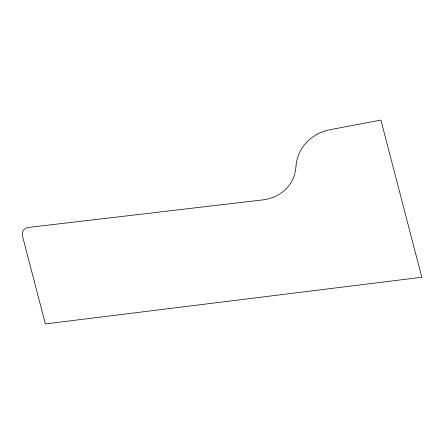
<?xml version="1.0" encoding="UTF-8"?>
<svg xmlns="http://www.w3.org/2000/svg" width="444" height="444" viewBox="0 0 444 444"><rect width="100%" height="100%" fill="white"/><g stroke="black" fill="none" stroke-linecap="round" stroke-linejoin="round"><path stroke-width="0.67" d="M296.048 165.551L295.826 168.015A39.616 36.408 14 0 1 263.264 199.833L28.472 227.433A7.548 6.938 14 0 0 22.411 235.731L45.355 323.926L421.8 277.261L380.908 120.074L330.292 129.654A45.271 41.614 14 0 0 296.048 165.551"/></g></svg>
